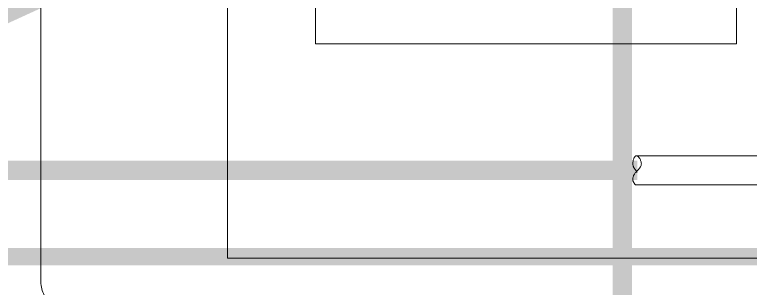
# Model space of a CAD drawing. Header units: millimetres. Extents: x 553474 to 556484, y 6145926 to 6146600.
# Drawn here: x 556199.44 to 556203.631, y 6146169.322 to 6146170.88 of the extents above; entities that cross this region are included whole.
import ezdxf

# ---------------------------------------------------------------- set-up
doc = ezdxf.new("R2010")
doc.units = ezdxf.units.MM
for name, pattern in [('( Hidden )', [0.375, 0.25, -0.125]), ('DASHED', [5.5, 4, -1.5]), ('DASHED2', [9.525, 6.35, -3.175])]:
    doc.linetypes.add(name, pattern=pattern)
doc.layers.add('8', color=8, linetype='Continuous', lineweight=0)

msp = doc.modelspace()

# ---------------------------------------------------------------- linework, layer by layer
at = {"layer": '8', "linetype": 'DASHED', "ltscale": 5}
for p, q in [((556204.4114, 6146170.0758), (556202.9792, 6146170.0758)), ((556204.4114, 6146169.9108), (556202.9752, 6146169.9108))]:
    msp.add_line(p, q, dxfattribs=at)
at = {"layer": '8', "linetype": '( Hidden )', "lineweight": 5, "const_width": 0.1}
msp.add_lwpolyline([(556204.1818, 6146169.5018), (556179.4479, 6146169.5018, 0.119887), (556177.6105, 6146169.0548), (556166.608, 6146163.3649, -0.11851), (556164.7923, 6146162.918), (556118.0219, 6146162.6639, -0.415806), (556116.011, 6146164.6638), (556116.011, 6146190.0033, 0.413322), (556108.0354, 6146198.0032), (556070.1264, 6146198.1186, -0.25809), (556066.7441, 6146200.0025), (556031.9901, 6146255.7526, -0.102), (556031.43, 6146257.2676), (556021.3721, 6146323.4366, -0.071768), (556021.3634, 6146324.579), (556023.881, 6146343.013, -0.199876), (556025.4364, 6146345.6658), (556031.7856, 6146350.4521, 0.197026), (556033.3348, 6146353.0615), (556035.6976, 6146369.0525)], format="xyb", dxfattribs=at)
at = {"layer": '8', "linetype": 'DASHED2', "ltscale": 2}
msp.add_lwpolyline([(556206.5216, 6146182.0082), (556199.788, 6146182.0082, 0.414214), (556199.588, 6146181.8082), (556199.588, 6146169.368, 0.414214), (556199.788, 6146169.168), (556206.5216, 6146169.168, 0.414214), (556206.7216, 6146169.368), (556206.7216, 6146181.8082, 0.414214)], format="xyb", close=True, dxfattribs=at)
at = {"layer": '8'}
msp.add_lwpolyline([(556200.6518, 6146169.4933), (556200.6518, 6146180.9933), (556205.6518, 6146180.9933), (556205.6518, 6146169.4933)], close=True, dxfattribs=at)
at = {"layer": '8', "const_width": 0.11}
for points in [[(556202.9021, 6146148.6045), (556202.9021, 6146173.885)], [(556202.9779, 6146169.9933), (556133.316, 6146169.9933)]]:
    msp.add_lwpolyline(points, dxfattribs=at)
at = {"layer": '8', "elevation": 9.796}
msp.add_lwpolyline([(556202.9929, 6146173.1137), (556203.5529, 6146173.1137), (556203.5529, 6146170.7137), (556201.1529, 6146170.7137), (556201.1529, 6146171.1337)], dxfattribs=at)
at = {"layer": '8', "lineweight": 5, "const_width": 0.1, "elevation": 9.796}
msp.add_lwpolyline([(556201.698, 6146171.3405), (556201.1529, 6146171.2937, 0.119887), (556199.3154, 6146170.8467), (556197.601, 6146169.9601, -0.11851), (556195.7853, 6146169.5131), (556195.1065, 6146169.5095)], format="xyb", dxfattribs=at)
at = {"layer": '8', "const_width": 0.11, "elevation": 9.796}
msp.add_lwpolyline([(556202.9863, 6146169.9933), (556133.3244, 6146169.9933)], dxfattribs=at)
at = {"layer": '8', "linetype": 'DASHED', "ltscale": 5}
msp.add_open_spline([(556202.9752, 6146169.9108), (556202.9703, 6146169.9191), (556202.9524, 6146169.9419), (556202.9782, 6146169.989), (556203.0262, 6146170.0219), (556202.9789, 6146170.1036), (556202.9514, 6146170.0217), (556202.9748, 6146169.9961), (556202.9866, 6146169.984)], degree=3, knots=[17.75888, 17.75888, 17.75888, 17.75888, 41.961102, 86.599648, 134.812393, 181.224093, 226.245695, 270.204947, 270.204947, 270.204947, 270.204947], dxfattribs=at)

doc.saveas('drawing.dxf')
